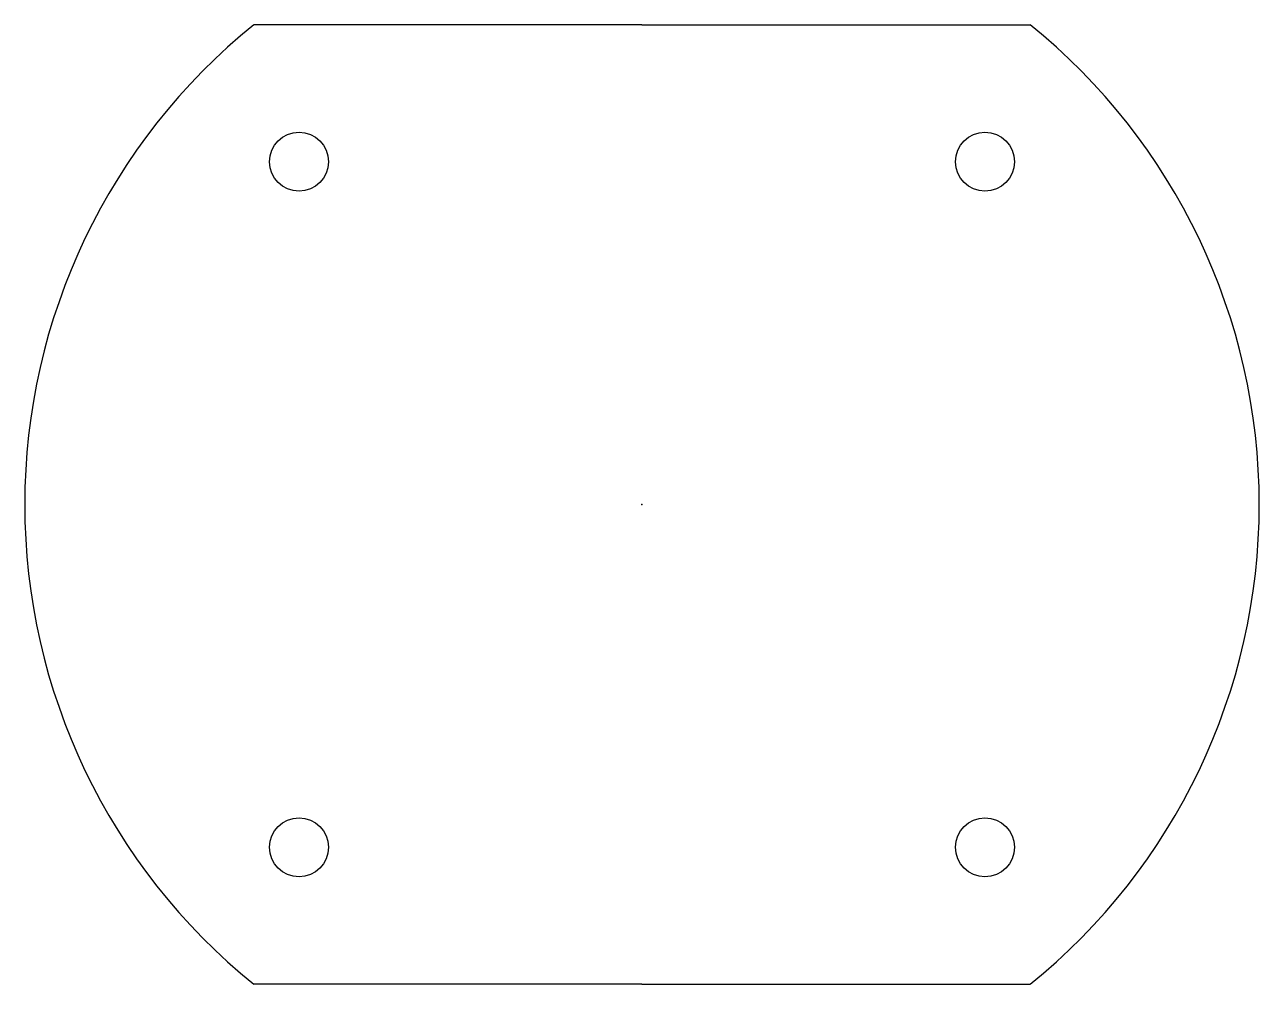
# Model space of a CAD drawing. Header units: millimetres. Extents: x -45 to 45, y -35 to 35.
import ezdxf

# ---------------------------------------------------------------- set-up
doc = ezdxf.new("R2010")
doc.units = ezdxf.units.MM
doc.layers.get('0').update_dxf_attribs({"linetype": 'CONTINUOUS'})

msp = doc.modelspace()

# ---------------------------------------------------------------- linework, layer by layer
for p, q in [((0, 35), (-28.284, 35)), ((0, 35), (28.284, 35)), ((0, -35), (-28.284, -35)), ((0, -35), (28.284, -35))]:
    msp.add_line(p, q)
for centre in [(-25, 25), (25, 25), (-25, -25), (25, -25)]:
    msp.add_circle(centre, 2.15)
for start, end in [(128.94244, 231.05756), (-51.05756, 51.05756)]:
    msp.add_arc((0, 0), 45, start, end)
msp.add_point((0, 0))
msp.add_point((0, 0))

doc.saveas('drawing.dxf')
